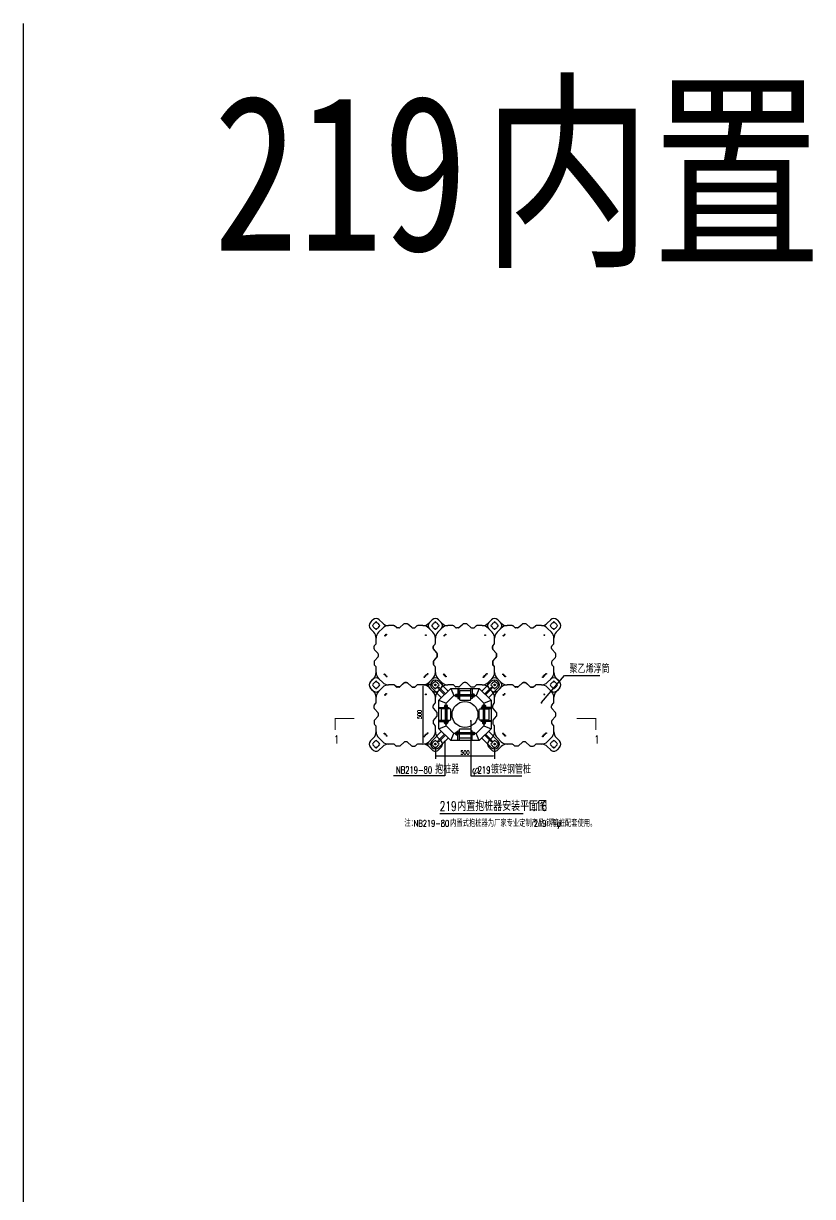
# Model space of a CAD drawing. Header units: millimetres. Extents: x -1003406 to 3312184, y 81337 to 716393.
# Drawn here: x 1151673 to 1158334, y 413607 to 423506 of the extents above; entities that cross this region are included whole.
import ezdxf

# ---------------------------------------------------------------- set-up
doc = ezdxf.new("R2010")
doc.units = ezdxf.units.MM
doc.header["$LTSCALE"] = 10
doc.linetypes.add('ACAD_ISO03W100', pattern=[30, 12, -18])
doc.layers.get('0').update_dxf_attribs({"linetype": 'CONTINUOUS'})
doc.layers.get('Defpoints').update_dxf_attribs({"linetype": 'CONTINUOUS'})
for name, color, linetype in [('DIM_LEAD', 3, 'CONTINUOUS'), ('DIM_SYMB', 3, 'CONTINUOUS'), ('PUB_DIM', 3, 'CONTINUOUS'), ('PUB_TEXT', 7, 'CONTINUOUS'), ('W-bridge approach引桥', 4, 'CONTINUOUS'), ('W-MOUNTING固定方式', 5, 'CONTINUOUS'), ('W-STEEL_FRAME钢架', 3, 'CONTINUOUS')]:
    doc.layers.add(name, color=color, linetype=linetype)
doc.styles.add('_TCH_DIM', font='SIMPLEX', dxfattribs={"bigfont": 'GBCBIG'})
doc.styles.add('_TCH_LABEL', font='COMPLEX', dxfattribs={"bigfont": 'GBCBIG'})
doc.styles.get("Standard").update_dxf_attribs({"font": 'simplex.shx', "width": 0.7, "bigfont": 'hztxt.shx'})
doc.styles.add('STANDARD_T3', font='simplex.shx', dxfattribs={"width": 0.7, "bigfont": 'gbcbig.shx'})
doc.styles.add('黑体', font='simhei.ttf', dxfattribs={"width": 0.8})
doc.dimstyles.new('W&&10', dxfattribs={"dimtxt": 35, "dimasz": 10, "dimexe": 25, "dimexo": 30, "dimgap": 10, "dimtad": 1, "dimdec": 0, "dimzin": 0, "dimdsep": 46, "dimtxsty": 'STANDARD_T3', "dimcen": 0.09, "dimclrd": 1, "dimclre": 1, "dimclrt": 7, "dimazin": 2, "dimtfac": 1, "dimtdec": 0, "dimtix": 1, "dimtmove": 2, "dimatfit": 3, "dimfxl": 100, "dimtolj": 1, "dimtzin": 0, "dimarcsym": 0})

# ---------------------------------------------------------------- blocks, each defined once
blk = doc.blocks.new('*D286')
at = {"layer": 'Defpoints', "color": 0, "transparency": 16777216}
for p in [(1155150.2, 417424.6, 0), (1155650.2, 417424.6, 0), (1155650.2, 417325.9)]:
    blk.add_point(p, dxfattribs=at)
at = {"layer": 'PUB_DIM', "color": 1, "lineweight": -2, "transparency": 16777216}
for p, q in [((1155150.2, 417394.6), (1155150.2, 417300.9)), ((1155650.2, 417394.6), (1155650.2, 417300.9)), ((1155160.2, 417325.9), (1155640.2, 417325.9))]:
    blk.add_line(p, q, dxfattribs=at)
at = {"layer": 'PUB_DIM', "color": 1, "transparency": 16777216}
for points in [[(1155160.2, 417327.6), (1155160.2, 417324.3), (1155150.2, 417325.9)], [(1155640.2, 417327.6), (1155640.2, 417324.3), (1155650.2, 417325.9)]]:
    blk.add_solid(points, dxfattribs=at)
at = {"layer": 'PUB_DIM', "color": 7, "transparency": 16777216, "insert": (1155400.2, 417353.4), "char_height": 35, "attachment_point": 5, "style": 'STANDARD_T3'}
blk.add_mtext('\\A1;500', dxfattribs=at)
blk = doc.blocks.new('*D287')
at = {"layer": 'Defpoints', "color": 0, "transparency": 16777216}
for p in [(1155150.2, 417924.6, 0), (1155043.5, 417424.6), (1155150.2, 417424.6, 0)]:
    blk.add_point(p, dxfattribs=at)
at = {"layer": 'PUB_DIM', "color": 1, "lineweight": -2, "transparency": 16777216}
for p, q in [((1155120.2, 417924.6), (1155018.5, 417924.6)), ((1155043.5, 417914.6), (1155043.5, 417434.6)), ((1155120.2, 417424.6), (1155018.5, 417424.6))]:
    blk.add_line(p, q, dxfattribs=at)
at = {"layer": 'PUB_DIM', "color": 1, "transparency": 16777216}
for points in [[(1155041.8, 417914.6), (1155045.2, 417914.6), (1155043.5, 417924.6)], [(1155041.8, 417434.6), (1155045.2, 417434.6), (1155043.5, 417424.6)]]:
    blk.add_solid(points, dxfattribs=at)
at = {"layer": 'PUB_DIM', "color": 7, "transparency": 16777216, "insert": (1155016, 417674.6), "char_height": 35, "attachment_point": 5, "rotation": 90, "style": 'STANDARD_T3'}
blk.add_mtext('\\A1;500', dxfattribs=at)
blk = doc.blocks.new('$matou$00000002')
for p, q in [((-298.8, 276.9, 0), (-276.9, 298.8, 0)), ((-223.2, 298.8, 0), (-194.8, 270.5, 0)), ((223.2, 298.8, 0), (194.8, 270.5, 0)), ((276.9, 298.8, 0), (298.8, 276.9, 0)), ((-298.8, 223.2, 0), (-270.5, 194.8, 0)), ((-194.8, 229.5, 0), (-229.5, 194.8, 0)), ((-101.3, 250, 0), (-145.3, 250, 0)), ((-79.4, 233.6, 0), (-94.5, 247.4, 0)), ((-57.4, 231, 0), (-72.6, 231, 0)), ((-50.6, 233.6, 0), (-17.9, 263.4, 0)), ((11.1, 266, 0), (-11.1, 266, 0)), ((50.6, 233.6, 0), (17.9, 263.4, 0)), ((57.4, 231, 0), (72.6, 231, 0)), ((79.4, 233.6, 0), (94.5, 247.4, 0)), ((145.4, 250, 0), (101.3, 250, 0)), ((194.8, 229.5, 0), (229.5, 194.8, 0)), ((298.8, 223.2, 0), (270.5, 194.8, 0)), ((-250, 145.3, 0), (-250, 101.3, 0)), ((250, 145.3, 0), (250, 101.5, 0)), ((-266, 11.1, 0), (-266, -11.1, 0)), ((-233.6, 50.6, 0), (-263.4, 17.9, 0)), ((-233.6, 79.4, 0), (-247.4, 94.5, 0)), ((-231, 57.4, 0), (-231, 72.6, 0)), ((231, 7.6, 0), (231, -7.6, 0)), ((263.4, 47.1, 0), (233.6, 14.4, 0)), ((263.4, 82.9, 0), (252.6, 94.7, 0)), ((266, 53.9, 0), (266, 76.1, 0)), ((-233.6, -50.6, 0), (-263.4, -17.9, 0)), ((-233.6, -79.4, 0), (-247.4, -94.5, 0)), ((-231, -57.4, 0), (-231, -72.6, 0)), ((263.4, -47.1, 0), (233.6, -14.4, 0)), ((263.4, -82.9, 0), (252.6, -94.7, 0)), ((266, -53.9, 0), (266, -76.1, 0)), ((-298.8, -223.2, 0), (-270.5, -194.8, 0)), ((-250, -101.3, 0), (-250, -145.4, 0)), ((-229.5, -194.8, 0), (-194.8, -229.5, 0)), ((229.5, -194.8, 0), (194.8, -229.5, 0)), ((250, -101.5, 0), (250, -145.4, 0)), ((298.8, -223.2, 0), (270.5, -194.8, 0)), ((-276.9, -298.8, 0), (-298.8, -276.9, 0)), ((-223.2, -298.8, 0), (-194.8, -270.5, 0)), ((-101.5, -250, 0), (-145.3, -250, 0)), ((-82.9, -263.4, 0), (-94.7, -252.6, 0)), ((-53.9, -266, 0), (-76.1, -266, 0)), ((-47.1, -263.4, 0), (-14.4, -233.6, 0)), ((7.6, -231, 0), (-7.6, -231, 0)), ((47.1, -263.4, 0), (14.4, -233.6, 0)), ((53.9, -266, 0), (76.1, -266, 0)), ((82.9, -263.4, 0), (94.7, -252.6, 0)), ((145.4, -250, 0), (101.5, -250, 0)), ((223.2, -298.8, 0), (194.8, -270.5, 0)), ((298.8, -276.9, 0), (276.9, -298.8, 0))]:
    blk.add_line(p, q)
for centre in [(-169.7, 169.7, 0), (157.1, 184.7, 0), (165.2, 174.4, 0), (174.4, 165.2, 0), (184.7, 157.1, 0), (-174.4, -165.2, 0), (-165.2, -174.4, 0), (161, -179.4, 0), (169.7, -169.7, 0), (179.4, -161, 0)]:
    blk.add_circle(centre, 3.5)
for centre, radius, start, end in [((-250, 272, 0), 38, 45, 135), ((250, 272, 0), 38, 45, 135), ((-272, 250, 0), 38, 135, 225), ((-274, 250, 0), 7, 90, 270), ((-250, 250, 0), 25, 106.2602, 163.7398), ((-250, 250, 0), 25, 196.2602, 253.7398), ((-250, 274, 0), 7, 0, 180), ((-250, 226, 0), 7, 180, 0), ((-250, 250, 0), 25, 16.2602, 73.7398), ((-250, 250, 0), 25, 286.2602, 343.7398), ((-226, 250, 0), 7, 270, 90), ((-145.3, 320, 0), 70, 225, 270), ((-145.3, 180, 0), 70, 90, 135), ((-101.3, 240, 0), 10, 47.72631, 90), ((-72.6, 241, 0), 10, 227.72631, 270), ((-57.4, 241, 0), 10, 270, 312.27369), ((-11.1, 256, 0), 10, 90, 132.27369), ((11.1, 256, 0), 10, 47.72631, 90), ((57.4, 241, 0), 10, 227.72631, 270), ((72.6, 241, 0), 10, 270, 312.27369), ((101.3, 240, 0), 10, 90, 132.27369), ((145.3, 320, 0), 70, 270, 315), ((145.3, 180, 0), 70, 45, 90), ((226, 250, 0), 7, 90, 270), ((250, 250, 0), 25, 106.2602, 163.7398), ((250, 250, 0), 25, 196.2602, 253.7398), ((250, 274, 0), 7, 0, 180), ((250, 226, 0), 7, 180, 0), ((250, 250, 0), 25, 16.2602, 73.7398), ((250, 250, 0), 25, 286.2602, 343.7398), ((274, 250, 0), 7, 270, 90), ((272, 250, 0), 38, 315, 45), ((-320, 145.3, 0), 70, 0, 45), ((-180, 145.3, 0), 70, 135, 180), ((-240, 101.3, 0), 10, 180, 222.27369), ((180, 145.3, 0), 70, 0, 45), ((320, 145.3, 0), 70, 135, 180), ((260, 101.5, 0), 10, 180, 222.27369), ((-256, 11.1, 0), 10, 137.72631, 180), ((-241, 72.6, 0), 10, 0, 42.27369), ((-241, 57.4, 0), 10, 317.72631, 0), ((241, 7.6, 0), 10, 137.72631, 180), ((256, 76.1, 0), 10, 0, 42.27369), ((256, 53.9, 0), 10, 317.72631, 0), ((-256, -11.1, 0), 10, 180, 222.27369), ((-240, -101.3, 0), 10, 137.72631, 180), ((-241, -57.4, 0), 10, 0, 42.27369), ((-241, -72.6, 0), 10, 317.72631, 0), ((241, -7.6, 0), 10, 180, 222.27369), ((260, -101.5, 0), 10, 137.72631, 180), ((256, -53.9, 0), 10, 0, 42.27369), ((256, -76.1, 0), 10, 317.72631, 0), ((-320, -145.3, 0), 70, 315, 0), ((-180, -145.3, 0), 70, 180, 225), ((180, -145.3, 0), 70, 315, 0), ((320, -145.3, 0), 70, 180, 225), ((-272, -250, 0), 38, 135, 225), ((-274, -250, 0), 7, 90, 270), ((-250, -250, 0), 25, 106.2602, 163.7398), ((-250, -250, 0), 25, 196.2602, 253.7398), ((-250, -226, 0), 7, 0, 180), ((-250, -274, 0), 7, 180, 0), ((-250, -250, 0), 25, 16.2602, 73.7398), ((-250, -250, 0), 25, 286.2602, 343.7398), ((-226, -250, 0), 7, 270, 90), ((-145.3, -180, 0), 70, 225, 270), ((-145.3, -320, 0), 70, 90, 135), ((-101.5, -260, 0), 10, 47.72631, 90), ((-76.1, -256, 0), 10, 227.72631, 270), ((-53.9, -256, 0), 10, 270, 312.27369), ((-7.6, -241, 0), 10, 90, 132.27369), ((7.6, -241, 0), 10, 47.72631, 90), ((53.9, -256, 0), 10, 227.72631, 270), ((76.1, -256, 0), 10, 270, 312.27369), ((101.5, -260, 0), 10, 90, 132.27369), ((145.3, -180, 0), 70, 270, 315), ((145.3, -320, 0), 70, 45, 90), ((226, -250, 0), 7, 90, 270), ((250, -250, 0), 25, 106.2602, 163.7398), ((250, -250, 0), 25, 196.2602, 253.7398), ((250, -226, 0), 7, 0, 180), ((250, -274, 0), 7, 180, 0), ((250, -250, 0), 25, 16.2602, 73.7398), ((250, -250, 0), 25, 286.2602, 343.7398), ((274, -250, 0), 7, 270, 90), ((272, -250, 0), 38, 315, 45), ((-250, -272, 0), 38, 225, 315), ((250, -272, 0), 38, 225, 315)]:
    blk.add_arc(centre, radius, start, end)

msp = doc.modelspace()

# ---------------------------------------------------------------- linework, layer by layer
at = {"color": 4}
for p, q in [((1155323.8, 417835.1, 0), (1155319.8, 417835.1, 0)), ((1155320.8, 417841.1, 0), (1155323.8, 417841.1, 0)), ((1155323.8, 417829.1, 0), (1155320.8, 417829.1, 0)), ((1155233.7, 417595.2, 0), (1155233.7, 417598.2, 0)), ((1155239.7, 417598.2, 0), (1155239.7, 417594.2, 0)), ((1155245.7, 417598.2, 0), (1155245.7, 417595.2, 0)), ((1155554.8, 417598.2, 0), (1155554.8, 417595.2, 0)), ((1155560.8, 417598.2, 0), (1155560.8, 417594.2, 0)), ((1155566.8, 417595.2, 0), (1155566.8, 417598.2, 0)), ((1155323.8, 417514.1, 0), (1155319.8, 417514.1, 0)), ((1155323.8, 417520.1, 0), (1155320.8, 417520.1, 0)), ((1155320.8, 417508.1, 0), (1155323.8, 417508.1, 0))]:
    msp.add_line(p, q, dxfattribs=at)
for p, q in [((1155332.8, 417840.6, 0), (1155325.8, 417840.6, 0)), ((1155325.8, 417829.6, 0), (1155332.8, 417829.6, 0)), ((1155336.8, 417838.4, 0), (1155332.8, 417835.1, 0)), ((1155336.8, 417836.1, 0), (1155332.8, 417832.8, 0)), ((1155464.8, 417838.4, 0), (1155468.8, 417835.1, 0)), ((1155464.8, 417836.1, 0), (1155468.8, 417832.8, 0)), ((1155468.8, 417840.6, 0), (1155475.8, 417840.6, 0)), ((1155475.8, 417829.6, 0), (1155468.8, 417829.6, 0)), ((1155477.8, 417843.6, 0), (1155477.8, 417826, 0)), ((1155231.2, 417752.2, 0), (1155248.8, 417752.2, 0)), ((1155234.2, 417743.2, 0), (1155234.2, 417750.2, 0)), ((1155236.4, 417739.2, 0), (1155239.7, 417743.2, 0)), ((1155238.7, 417739.2, 0), (1155242, 417743.2, 0)), ((1155245.2, 417750.2, 0), (1155245.2, 417743.2, 0)), ((1155569.3, 417752.2, 0), (1155551.7, 417752.2, 0)), ((1155555.3, 417750.2, 0), (1155555.3, 417743.2, 0)), ((1155561.8, 417739.2, 0), (1155558.4, 417743.2, 0)), ((1155564.1, 417739.2, 0), (1155560.8, 417743.2, 0)), ((1155566.3, 417743.2, 0), (1155566.3, 417750.2, 0)), ((1155234.2, 417607.2, 0), (1155234.2, 417600.2, 0)), ((1155236.4, 417611.2, 0), (1155239.7, 417607.2, 0)), ((1155238.7, 417611.2, 0), (1155242, 417607.2, 0)), ((1155245.2, 417600.2, 0), (1155245.2, 417607.2, 0)), ((1155555.3, 417600.2, 0), (1155555.3, 417607.2, 0)), ((1155561.8, 417611.2, 0), (1155558.4, 417607.2, 0)), ((1155564.1, 417611.2, 0), (1155560.8, 417607.2, 0)), ((1155566.3, 417607.2, 0), (1155566.3, 417600.2, 0)), ((1155325.8, 417519.6, 0), (1155332.8, 417519.6, 0)), ((1155332.8, 417508.6, 0), (1155325.8, 417508.6, 0)), ((1155336.8, 417513, 0), (1155332.8, 417516.4, 0)), ((1155336.8, 417510.7, 0), (1155332.8, 417514.1, 0)), ((1155464.8, 417513, 0), (1155468.8, 417516.4, 0)), ((1155464.8, 417510.7, 0), (1155468.8, 417514.1, 0)), ((1155475.8, 417519.6, 0), (1155468.8, 417519.6, 0)), ((1155468.8, 417508.6, 0), (1155475.8, 417508.6, 0)), ((1155477.8, 417505.6, 0), (1155477.8, 417523.1, 0))]:
    msp.add_line(p, q)
at = {"color": 6, "linetype": 'ACAD_ISO03W100'}
for p, q in [((1155460.3, 417840.6, 0), (1155339.8, 417840.6, 0)), ((1155460.3, 417828.6, 0), (1155339.8, 417828.6, 0)), ((1155234.2, 417734.7, 0), (1155234.2, 417614.2, 0)), ((1155246.2, 417734.7, 0), (1155246.2, 417614.2, 0)), ((1155554.2, 417734.7, 0), (1155554.2, 417614.2, 0)), ((1155566.2, 417734.7, 0), (1155566.2, 417614.2, 0)), ((1155460.3, 417520.6, 0), (1155339.8, 417520.6, 0)), ((1155460.3, 417508.6, 0), (1155339.8, 417508.6, 0))]:
    msp.add_line(p, q, dxfattribs=at)
at = {"color": 2}
for p, q in [((1155339.8, 417834.6, 0), (1155461.8, 417834.6, 0)), ((1155240.2, 417614.2, 0), (1155240.2, 417736.2, 0)), ((1155560.2, 417614.2, 0), (1155560.2, 417736.2, 0)), ((1155339.8, 417514.6, 0), (1155461.8, 417514.6, 0))]:
    msp.add_line(p, q, dxfattribs=at)
at = {"color": 1}
for p, q in [((1155350.8, 417841.6, 0), (1155340.8, 417841.6, 0)), ((1155340.8, 417827.6, 0), (1155350.8, 417827.6, 0)), ((1155460.3, 417841.6, 0), (1155450.3, 417841.6, 0)), ((1155460.3, 417827.6, 0), (1155450.3, 417827.6, 0)), ((1155233.2, 417734.7, 0), (1155233.2, 417724.7, 0)), ((1155247.2, 417734.7, 0), (1155247.2, 417724.7, 0)), ((1155553.2, 417734.7, 0), (1155553.2, 417724.7, 0)), ((1155567.2, 417734.7, 0), (1155567.2, 417724.7, 0)), ((1155233.2, 417625.2, 0), (1155233.2, 417615.2, 0)), ((1155247.2, 417615.2, 0), (1155247.2, 417625.2, 0)), ((1155553.2, 417615.2, 0), (1155553.2, 417625.2, 0)), ((1155567.2, 417625.2, 0), (1155567.2, 417615.2, 0)), ((1155340.8, 417521.6, 0), (1155350.8, 417521.6, 0)), ((1155350.8, 417507.6, 0), (1155340.8, 417507.6, 0)), ((1155460.3, 417521.6, 0), (1155450.3, 417521.6, 0)), ((1155460.3, 417507.6, 0), (1155450.3, 417507.6, 0))]:
    msp.add_line(p, q, dxfattribs=at)
at = {"color": 0, "elevation": 0}
for points in [[(1155340.8, 417894.6), (1155340.8, 417811), (1155350.8, 417811), (1155350.8, 417894.6)], [(1155460.3, 417894.6), (1155460.3, 417811), (1155450.3, 417811), (1155450.3, 417894.6)], [(1155180.2, 417734.7), (1155263.8, 417734.7), (1155263.8, 417724.7), (1155180.2, 417724.7)], [(1155620.2, 417734.7), (1155536.7, 417734.7), (1155536.7, 417724.7), (1155620.2, 417724.7)], [(1155180.2, 417615.2), (1155263.8, 417615.2), (1155263.8, 417625.2), (1155180.2, 417625.2)], [(1155620.2, 417615.2), (1155536.7, 417615.2), (1155536.7, 417625.2), (1155620.2, 417625.2)], [(1155340.8, 417454.6), (1155340.8, 417538.1), (1155350.8, 417538.1), (1155350.8, 417454.6)], [(1155460.3, 417454.6), (1155460.3, 417538.1), (1155450.3, 417538.1), (1155450.3, 417454.6)]]:
    msp.add_lwpolyline(points, dxfattribs=at)
at = {"elevation": 0}
for points in [[(1155358.3, 417794.6), (1155443.3, 417794.6), (1155448.3, 417799.6), (1155448.3, 417869.6), (1155443.3, 417874.6), (1155358.3, 417874.6), (1155353.3, 417869.6), (1155353.3, 417799.6)], [(1155319.8, 417840.1), (1155321.8, 417842.1), (1155321.8, 417828.1), (1155319.8, 417830.1)], [(1155323.8, 417843.6), (1155323.8, 417840.6), (1155323.8, 417829.6), (1155323.8, 417826.6)], [(1155280.2, 417632.7), (1155280.2, 417717.7), (1155275.2, 417722.7), (1155205.2, 417722.7), (1155200.2, 417717.7), (1155200.2, 417632.7), (1155205.2, 417627.7), (1155275.2, 417627.7)], [(1155520.2, 417632.7), (1155520.2, 417717.7), (1155525.2, 417722.7), (1155595.2, 417722.7), (1155600.2, 417717.7), (1155600.2, 417632.7), (1155595.2, 417627.7), (1155525.2, 417627.7)], [(1155231.2, 417598.2), (1155234.2, 417598.2), (1155245.2, 417598.2), (1155248.2, 417598.2)], [(1155234.7, 417594.2), (1155232.7, 417596.2), (1155246.7, 417596.2), (1155244.7, 417594.2)], [(1155569.3, 417598.2), (1155566.3, 417598.2), (1155555.3, 417598.2), (1155552.3, 417598.2)], [(1155565.8, 417594.2), (1155567.8, 417596.2), (1155553.8, 417596.2), (1155555.8, 417594.2)], [(1155319.8, 417509.1), (1155321.8, 417507.1), (1155321.8, 417521.1), (1155319.8, 417519.1)], [(1155323.8, 417505.6), (1155323.8, 417508.6), (1155323.8, 417519.6), (1155323.8, 417522.6)], [(1155358.3, 417554.6), (1155443.3, 417554.6), (1155448.3, 417549.6), (1155448.3, 417479.6), (1155443.3, 417474.6), (1155358.3, 417474.6), (1155353.3, 417479.6), (1155353.3, 417549.6)]]:
    msp.add_lwpolyline(points, close=True, dxfattribs=at)
for points in [[(1155321.8, 417842.1), (1155323.8, 417842.1), (1155323.8, 417828.1), (1155321.8, 417828.1)], [(1155336.8, 417821.6), (1155336.8, 417849.6), (1155339.8, 417849.6), (1155339.8, 417821.6), (1155336.8, 417821.6), (1155336.8, 417822.6)], [(1155464.8, 417821.6), (1155464.8, 417849.6), (1155461.8, 417849.6), (1155461.8, 417821.6), (1155464.8, 417821.6), (1155464.8, 417822.6)], [(1155253.2, 417739.2), (1155225.2, 417739.2), (1155225.2, 417736.2), (1155253.2, 417736.2), (1155253.2, 417739.2), (1155252.2, 417739.2)], [(1155547.3, 417739.2), (1155575.3, 417739.2), (1155575.3, 417736.2), (1155547.3, 417736.2), (1155547.3, 417739.2), (1155548.3, 417739.2)], [(1155253.2, 417611.2), (1155225.2, 417611.2), (1155225.2, 417614.2), (1155253.2, 417614.2), (1155253.2, 417611.2), (1155252.2, 417611.2)], [(1155232.7, 417596.2), (1155232.7, 417598.2), (1155246.7, 417598.2), (1155246.7, 417596.2)], [(1155547.3, 417611.2), (1155575.3, 417611.2), (1155575.3, 417614.2), (1155547.3, 417614.2), (1155547.3, 417611.2), (1155548.3, 417611.2)], [(1155567.8, 417596.2), (1155567.8, 417598.2), (1155553.8, 417598.2), (1155553.8, 417596.2)], [(1155321.8, 417507.1), (1155323.8, 417507.1), (1155323.8, 417521.1), (1155321.8, 417521.1)], [(1155336.8, 417527.6), (1155336.8, 417499.6), (1155339.8, 417499.6), (1155339.8, 417527.6), (1155336.8, 417527.6), (1155336.8, 417526.6)], [(1155464.8, 417527.6), (1155464.8, 417499.6), (1155461.8, 417499.6), (1155461.8, 417527.6), (1155464.8, 417527.6), (1155464.8, 417526.6)]]:
    msp.add_lwpolyline(points, dxfattribs=at)
for points in [[(1155325.8, 417846.6), (1155332.8, 417846.6), (1155332.8, 417845.6), (1155336.8, 417845.6), (1155336.8, 417824.6), (1155332.8, 417824.6), (1155332.8, 417845.6), (1155332.8, 417823.6), (1155325.8, 417823.6, -0.666667), (1155325.8, 417829.6, -0.363636), (1155325.8, 417840.6, -0.666667)], [(1155475.8, 417846.6), (1155468.8, 417846.6), (1155468.8, 417845.6), (1155464.8, 417845.6), (1155464.8, 417824.6), (1155468.8, 417824.6), (1155468.8, 417845.6), (1155468.8, 417823.6), (1155475.8, 417823.6, 0.666667), (1155475.8, 417829.6, 0.363636), (1155475.8, 417840.6, 0.666667)], [(1155228.2, 417750.2), (1155228.2, 417743.2), (1155229.2, 417743.2), (1155229.2, 417739.2), (1155250.2, 417739.2), (1155250.2, 417743.2), (1155229.2, 417743.2), (1155251.2, 417743.2), (1155251.2, 417750.2, 0.666667), (1155245.2, 417750.2, 0.363636), (1155234.2, 417750.2, 0.666667)], [(1155572.3, 417750.2), (1155572.3, 417743.2), (1155571.3, 417743.2), (1155571.3, 417739.2), (1155550.3, 417739.2), (1155550.3, 417743.2), (1155571.3, 417743.2), (1155549.3, 417743.2), (1155549.3, 417750.2, -0.666667), (1155555.3, 417750.2, -0.363636), (1155566.3, 417750.2, -0.666667)], [(1155228.2, 417600.2), (1155228.2, 417607.2), (1155229.2, 417607.2), (1155229.2, 417611.2), (1155250.2, 417611.2), (1155250.2, 417607.2), (1155229.2, 417607.2), (1155251.2, 417607.2), (1155251.2, 417600.2, -0.666667), (1155245.2, 417600.2, -0.363636), (1155234.2, 417600.2, -0.666667)], [(1155572.3, 417600.2), (1155572.3, 417607.2), (1155571.3, 417607.2), (1155571.3, 417611.2), (1155550.3, 417611.2), (1155550.3, 417607.2), (1155571.3, 417607.2), (1155549.3, 417607.2), (1155549.3, 417600.2, 0.666667), (1155555.3, 417600.2, 0.363636), (1155566.3, 417600.2, 0.666667)], [(1155325.8, 417502.6), (1155332.8, 417502.6), (1155332.8, 417503.6), (1155336.8, 417503.6), (1155336.8, 417524.6), (1155332.8, 417524.6), (1155332.8, 417503.6), (1155332.8, 417525.6), (1155325.8, 417525.6, 0.666667), (1155325.8, 417519.6, 0.363636), (1155325.8, 417508.6, 0.666667)], [(1155475.8, 417502.6), (1155468.8, 417502.6), (1155468.8, 417503.6), (1155464.8, 417503.6), (1155464.8, 417524.6), (1155468.8, 417524.6), (1155468.8, 417503.6), (1155468.8, 417525.6), (1155475.8, 417525.6, -0.666667), (1155475.8, 417519.6, -0.363636), (1155475.8, 417508.6, -0.666667)]]:
    msp.add_lwpolyline(points, format="xyb", close=True, dxfattribs=at)
at = {"layer": 'DIM_LEAD'}
for p, q in [((1156046.1, 417774.9), (1156240.8, 418003.5)), ((1156240.8, 418003.5), (1156538.6, 418003.5)), ((1155449.5, 417620.2), (1155449.5, 417155.8)), ((1155228.8, 417446.5), (1155228.8, 417155.8)), ((1155228.8, 417155.8), (1154797.4, 417155.8)), ((1155449.5, 417155.8), (1155880.8, 417155.8))]:
    msp.add_line(p, q, dxfattribs=at)
at = {"layer": 'DIM_LEAD', "const_width": 8}
for points in [[(1156043.5, 417771.8, 1), (1156048.7, 417777.9, 1)], [(1155449.5, 417624.2, 1), (1155449.5, 417616.2, 1)], [(1155228.8, 417450.5, 1), (1155228.8, 417442.5, 1)]]:
    msp.add_lwpolyline(points, format="xyb", close=True, dxfattribs=at)
at = {"layer": 'DIM_SYMB'}
for points, const_width in [([(1154305.3, 417544.1), (1154305.3, 417640.1), (1154465.3, 417640.1)], 8), ([(1156343.6, 417640.1), (1156503.6, 417640.1), (1156503.6, 417544.1)], 8), ([(1155186.5, 416839), (1155892.9, 416839)], 11.2)]:
    msp.add_lwpolyline(points, dxfattribs=dict(at, const_width=const_width))
at = {"layer": 'W-bridge approach引桥', "color": 8}
msp.add_line((1151673.2, 403707.2), (1151673.2, 423506.4), dxfattribs=at)
at = {"layer": 'W-MOUNTING固定方式', "color": 6, "elevation": 0}
for points in [[(1155235, 417848.1), (1155178.4, 417904.7), (1155171.3, 417897.6), (1155227.9, 417841)], [(1155566.7, 417848.1), (1155623.3, 417904.7), (1155630.3, 417897.6), (1155573.8, 417841)], [(1155235, 417501), (1155178.4, 417444.5), (1155171.3, 417451.5), (1155227.9, 417508.1)], [(1155566.7, 417501), (1155623.3, 417444.5), (1155630.3, 417451.5), (1155573.8, 417508.1)]]:
    msp.add_lwpolyline(points, dxfattribs=at)
at = {"layer": 'W-STEEL_FRAME钢架', "color": 5}
for p, q in [((1155122, 417896.3, 0), (1155202, 417816.3, 0)), ((1155178.5, 417952.9, 0), (1155258.5, 417872.9, 0)), ((1155622, 417952.9, 0), (1155542, 417872.9, 0)), ((1155678.5, 417896.3, 0), (1155598.5, 417816.3, 0)), ((1155122, 417452.9, 0), (1155202, 417532.9, 0)), ((1155178.5, 417396.3, 0), (1155258.5, 417476.3, 0)), ((1155622, 417396.3, 0), (1155542, 417476.3, 0)), ((1155678.5, 417452.9, 0), (1155598.5, 417532.9, 0))]:
    msp.add_line(p, q, dxfattribs=at)
at = {"layer": 'W-STEEL_FRAME钢架'}
for p, q in [((1155280.2, 417894.6, 0), (1155305.1, 417834.6, 0)), ((1155520.2, 417894.6, 0), (1155495.4, 417834.6, 0)), ((1155180.2, 417794.6, 0), (1155240.2, 417769.7, 0)), ((1155560.2, 417769.7, 0), (1155620.2, 417794.6, 0)), ((1155180.2, 417554.6, 0), (1155240.2, 417579.4, 0)), ((1155560.2, 417579.4, 0), (1155620.2, 417554.6, 0)), ((1155280.2, 417454.6, 0), (1155305.1, 417514.6, 0)), ((1155520.2, 417454.6, 0), (1155495.4, 417514.6, 0))]:
    msp.add_line(p, q, dxfattribs=at)
at = {"layer": 'W-STEEL_FRAME钢架', "elevation": 0}
for points in [[(1155280.2, 417894.6), (1155520.2, 417894.6), (1155620.2, 417794.6), (1155620.2, 417554.6), (1155520.2, 417454.6), (1155280.2, 417454.6), (1155180.2, 417554.6), (1155180.2, 417794.6)], [(1155305.1, 417834.6), (1155495.4, 417834.6), (1155560.2, 417769.7), (1155560.2, 417579.4), (1155495.4, 417514.6), (1155305.1, 417514.6), (1155240.2, 417579.4), (1155240.2, 417769.7)]]:
    msp.add_lwpolyline(points, close=True, dxfattribs=at)
at = {"layer": 'W-STEEL_FRAME钢架', "color": 5}
for centre in [(1155150.2, 417924.6, 0), (1155650.2, 417924.6, 0), (1155150.2, 417424.6, 0), (1155650.2, 417424.6, 0)]:
    msp.add_circle(centre, 7, dxfattribs=at)
at = {"layer": 'W-STEEL_FRAME钢架'}
msp.add_circle((1155400.2, 417674.6, 0), 109.5, dxfattribs=at)
at = {"layer": 'W-STEEL_FRAME钢架', "color": 5}
for centre, start, end in [((1155150.2, 417924.6, 0), 45, 225), ((1155650.2, 417924.6, 0), 315, 135), ((1155150.2, 417424.6, 0), 135, 315), ((1155650.2, 417424.6, 0), 225, 45)]:
    msp.add_arc(centre, 40, start, end, dxfattribs=at)

# ---------------------------------------------------------------- block references
at = {"rotation": 270}
for p in [(1154900.2, 418174.6, 0), (1155400.2, 418174.6, 0), (1155900.2, 418174.6, 0), (1154900.2, 417674.6, 0), (1155900.2, 417674.6, 0)]:
    msp.add_blockref('$matou$00000002', p, dxfattribs=at)

# ---------------------------------------------------------------- texts
at = {"layer": 'PUB_TEXT', "style": '黑体', "width": 0.8}
for s, p in [('内置', (1155544.4, 421589.3)), ('219', (1153276, 421589.3))]:
    msp.add_text(s, height=1314.35, dxfattribs=at).set_placement(p)
at = {"layer": 'PUB_TEXT', "color": 7, "style": '_TCH_DIM'}
for s, height, p in [('聚乙烯浮筒', 67.52, (1156283, 418024.5)), ('抱桩器', 67.52, (1155148.4, 417176.8)), ('φ', 67.5, (1155458.2, 417176.8)), ('镀锌钢管桩', 67.52, (1155619.3, 417176.8))]:
    msp.add_text(s, height=height, dxfattribs=at).set_placement(p)
at = {"layer": 'PUB_TEXT', "color": 7, "width": 0.705882}
for s, height, style, p in [('1', 68, '_TCH_LABEL', (1154295, 417430.1)), ('1', 68, '_TCH_LABEL', (1156493.3, 417430.1)), ('NB219-80', 59.5, '_TCH_DIM', (1154818.4, 417176.8)), ('219', 59.5, '_TCH_DIM', (1155507.3, 417176.8))]:
    msp.add_text(s, height=height, dxfattribs=dict(at, style=style)).set_placement(p)
at = {"layer": 'PUB_TEXT', "color": 7, "width": 0.7}
for s, p in [('219', (1155186.5, 416861.4)), ('内置抱桩器安装平面图', (1155335.8, 416861.4)), ('1:16', (1155924.9, 416861.4))]:
    msp.add_text(s, height=80, dxfattribs=at).set_placement(p)
at = {"layer": 'PUB_TEXT', "width": 0.7}
for s, p in [('注：', (1154889, 416728.2)), ('NB219-80', (1154967.4, 416728.2)), ('内置式抱桩器为厂家专业定制产品，与φ', (1155275.4, 416728.2)), ('219', (1155981, 416728.2)), ('钢管桩配套使用。', (1156085.5, 416728.2))]:
    msp.add_text(s, height=56, dxfattribs=at).set_placement(p)

# ---------------------------------------------------------------- dimensions: what is measured, and where the dimension line sits
at = {"layer": 'PUB_DIM'}
dim = msp.add_linear_dim(base=(1155043.5, 417424.6), p1=(1155150.2, 417924.6, 0), p2=(1155150.2, 417424.6, 0), angle=90, dimstyle='W&&10', dxfattribs=at)
dim.commit()
dim.dimension.update_dxf_attribs({"geometry": '*D287', "text_midpoint": (1155016, 417674.6)})
dim = msp.add_linear_dim(base=(1155650.2, 417325.9), p1=(1155150.2, 417424.6, 0), p2=(1155650.2, 417424.6, 0), dimstyle='W&&10', dxfattribs=at)
dim.commit()
dim.dimension.update_dxf_attribs({"geometry": '*D286', "text_midpoint": (1155400.2, 417353.4)})

doc.saveas('drawing.dxf')
